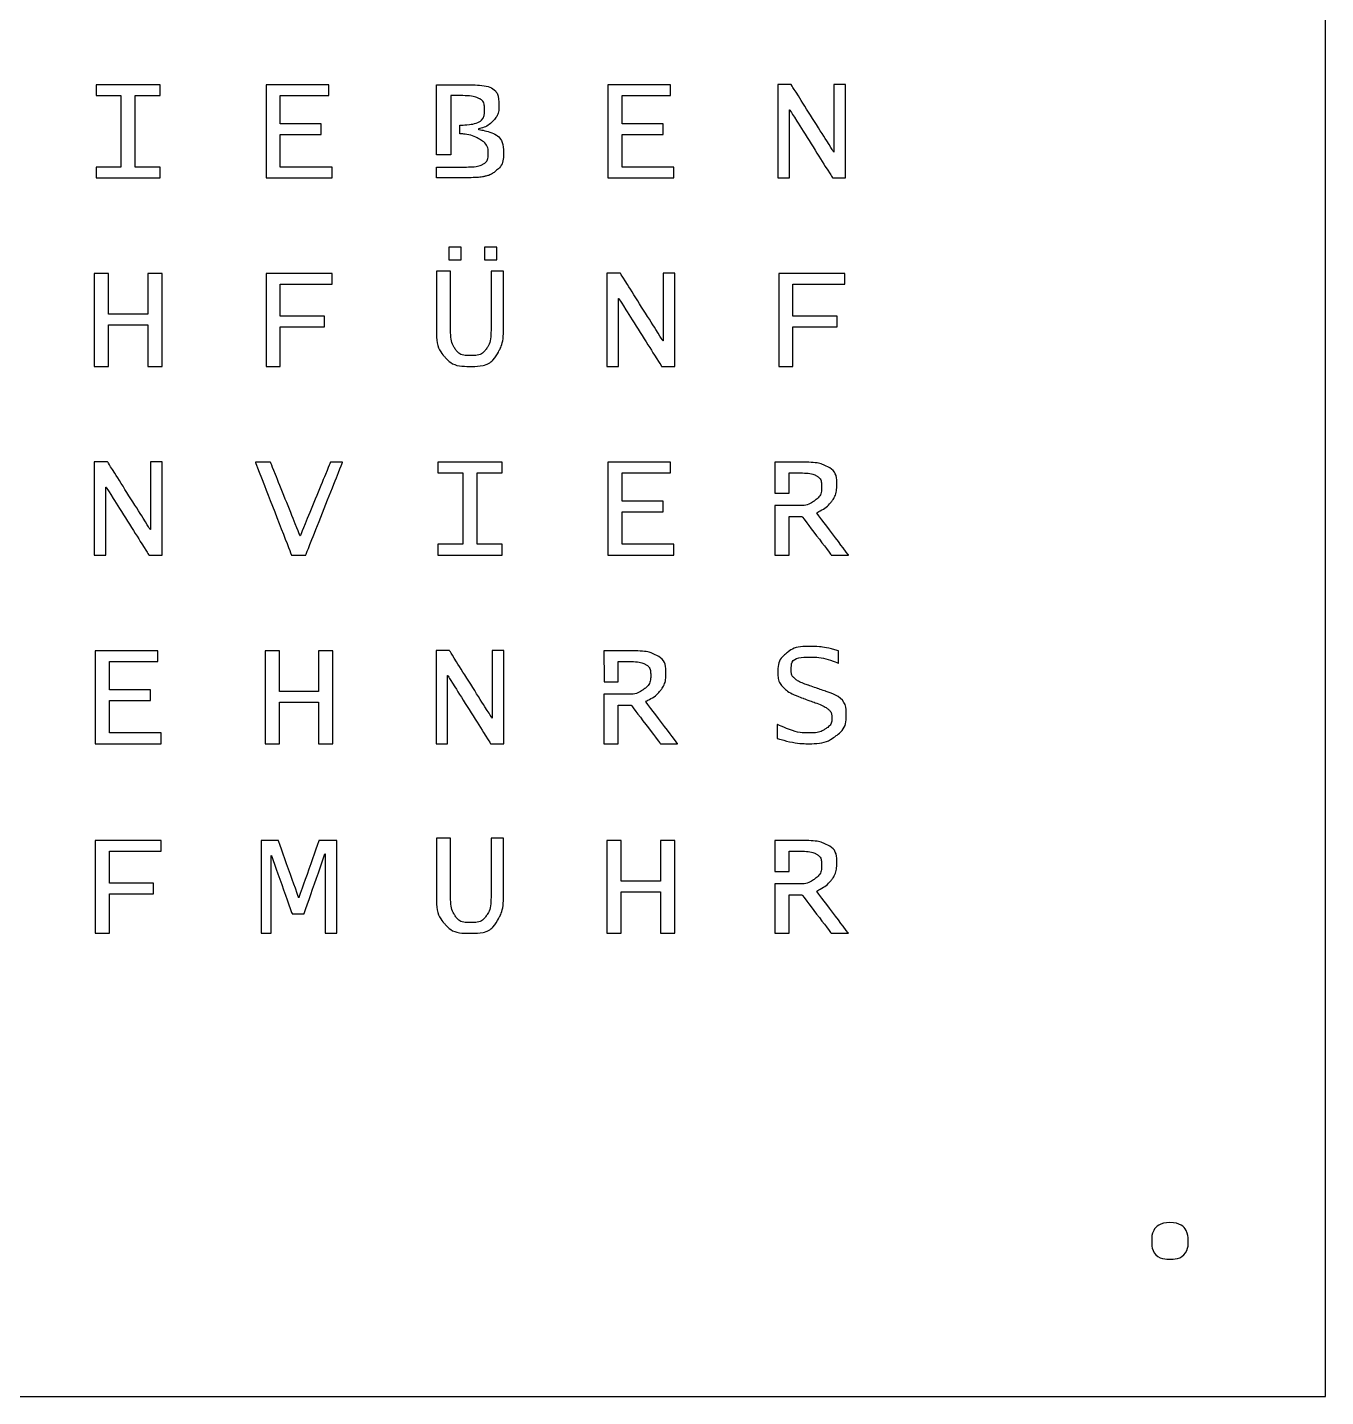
# Model space of a CAD drawing. Header units: centimetres. Extents: x -227 to 223, y -225 to 225.
# Drawn here: x 9.2 to 222.7, y -224.7 to 0.3 of the extents above; entities that cross this region are included whole.
import ezdxf

# ---------------------------------------------------------------- set-up
doc = ezdxf.new("R2010")
doc.units = ezdxf.units.CM
doc.header["$MEASUREMENT"] = 0
doc.layers.add('Ebene 1', color=7, linetype='CONTINUOUS')

msp = doc.modelspace()

# ---------------------------------------------------------------- linework, layer by layer
at = {"layer": 'Ebene 1'}
for points in [[(-227.3273, 225.3096), (-227.3273, 225.3096), (222.6727, 225.3096), (222.6727, 225.3096), (222.6727, 225.3096), (222.6727, 225.3096), (222.6727, -224.6904), (222.6727, -224.6904), (222.6727, -224.6904), (222.6727, -224.6904), (-227.3273, -224.6904), (-227.3273, -224.6904), (-227.3273, -224.6904), (-227.3273, -224.6904), (-227.3273, 225.3096), (-227.3273, 225.3096)], [(20.4945, -24.3954), (20.4945, -24.3954), (20.4945, -22.6347), (20.4945, -22.6347), (20.4945, -22.6347), (20.4945, -22.6347), (24.5961, -22.6347), (24.5961, -22.6347), (24.5961, -22.6347), (24.5961, -22.6347), (24.5961, -10.906), (24.5961, -10.906), (24.5961, -10.906), (24.5961, -10.906), (20.4945, -10.906), (20.4945, -10.906), (20.4945, -10.906), (20.4945, -10.906), (20.4945, -9.1453), (20.4945, -9.1453), (20.4945, -9.1453), (20.4945, -9.1453), (31.0507, -9.1453), (31.0507, -9.1453), (31.0507, -9.1453), (31.0507, -9.1453), (31.0507, -10.906), (31.0507, -10.906), (31.0507, -10.906), (31.0507, -10.906), (26.9491, -10.906), (26.9491, -10.906), (26.9491, -10.906), (26.9491, -10.906), (26.9491, -22.6347), (26.9491, -22.6347), (26.9491, -22.6347), (26.9491, -22.6347), (31.0507, -22.6347), (31.0507, -22.6347), (31.0507, -22.6347), (31.0507, -22.6347), (31.0507, -24.3954), (31.0507, -24.3954), (31.0507, -24.3954), (31.0507, -24.3954), (20.4945, -24.3954), (20.4945, -24.3954)], [(48.4464, -24.3954), (48.4464, -24.3954), (48.4464, -9.1453), (48.4464, -9.1453), (48.4464, -9.1453), (48.4464, -9.1453), (58.7511, -9.1453), (58.7511, -9.1453), (58.7511, -9.1453), (58.7511, -9.1453), (58.7511, -10.906), (58.7511, -10.906), (58.7511, -10.906), (58.7511, -10.906), (50.7873, -10.906), (50.7873, -10.906), (50.7873, -10.906), (50.7873, -10.906), (50.7873, -15.5269), (50.7873, -15.5269), (50.7873, -15.5269), (50.7873, -15.5269), (57.5381, -15.5269), (57.5381, -15.5269), (57.5381, -15.5269), (57.5381, -15.5269), (57.5381, -17.2876), (57.5381, -17.2876), (57.5381, -17.2876), (57.5381, -17.2876), (50.7873, -17.2876), (50.7873, -17.2876), (50.7873, -17.2876), (50.7873, -17.2876), (50.7873, -22.6347), (50.7873, -22.6347), (50.7873, -22.6347), (50.7873, -22.6347), (59.2988, -22.6347), (59.2988, -22.6347), (59.2988, -22.6347), (59.2988, -22.6347), (59.2988, -24.3954), (59.2988, -24.3954), (59.2988, -24.3954), (59.2988, -24.3954), (48.4464, -24.3954), (48.4464, -24.3954)], [(76.4688, -20.6347), (76.4688, -20.6347), (78.8126, -20.6347), (78.8126, -20.6347), (78.8126, -20.6347), (78.8126, -20.6347), (78.8101, -10.906), (78.8101, -10.906), (78.8101, -10.906), (78.8101, -10.906), (79.8995, -10.906), (79.8995, -10.906), (79.8995, -10.906), (81.652, -10.906), (82.8325, -11.0571), (83.4412, -11.3564), (83.4412, -11.3564), (84.0532, -11.6572), (84.3661, -12.2408), (84.3581, -13.1049), (84.3581, -13.1049), (84.3383, -15.2185), (81.6903, -15.7419), (80.4556, -15.7419), (80.4556, -15.7419), (80.4556, -15.7419), (80.3119, -15.7419), (80.3119, -15.7419), (80.3119, -15.7419), (80.3119, -15.7419), (80.3112, -17.2024), (80.3112, -17.2024), (80.3112, -17.2024), (80.3112, -17.2024), (80.4921, -17.2024), (80.4921, -17.2024), (80.4921, -17.2024), (81.4172, -17.2024), (82.7955, -17.6105), (83.5548, -18.0706), (83.5548, -18.0706), (84.5069, -18.6477), (84.9869, -19.4297), (84.9869, -20.4115), (84.9869, -20.4115), (84.9869, -21.2594), (84.6949, -21.8447), (84.1147, -22.16), (84.1147, -22.16), (83.5312, -22.477), (82.4675, -22.6347), (80.9219, -22.6347), (80.9219, -22.6347), (80.9219, -22.6347), (76.4688, -22.6347), (76.4688, -22.6347), (76.4688, -22.6347), (76.4688, -22.6347), (76.4633, -24.3954), (76.4633, -24.3954), (76.4633, -24.3954), (76.4633, -24.3954), (81.0638, -24.3954), (81.0638, -24.3954), (81.0638, -24.3954), (82.5933, -24.3954), (83.7009, -24.3224), (84.3905, -24.1763), (84.3905, -24.1763), (85.0802, -24.0303), (85.6969, -23.7301), (86.2324, -23.2797), (86.2324, -23.2797), (87.0641, -22.5982), (87.4819, -21.6529), (87.4819, -20.448), (87.4819, -20.448), (87.4819, -18.3424), (86.0701, -16.9955), (83.2424, -16.4194), (83.2424, -16.4194), (84.3419, -16.1395), (85.2019, -15.677), (85.8145, -15.0238), (85.8145, -15.0238), (86.4271, -14.3666), (86.7355, -13.5917), (86.7355, -12.687), (86.7355, -12.687), (86.7355, -10.3259), (84.9504, -9.1453), (81.3843, -9.1453), (81.3843, -9.1453), (81.3843, -9.1453), (76.4633, -9.1453), (76.4633, -9.1453), (76.4633, -9.1453), (76.4633, -9.1453), (76.4688, -13.748), (76.4688, -13.748), (76.4688, -13.748), (76.4688, -13.748), (76.4688, -20.6347), (76.4688, -20.6347)], [(104.6465, -24.3954), (104.6465, -24.3954), (104.6465, -9.1453), (104.6465, -9.1453), (104.6465, -9.1453), (104.6465, -9.1453), (114.9512, -9.1453), (114.9512, -9.1453), (114.9512, -9.1453), (114.9512, -9.1453), (114.9512, -10.906), (114.9512, -10.906), (114.9512, -10.906), (114.9512, -10.906), (106.9874, -10.906), (106.9874, -10.906), (106.9874, -10.906), (106.9874, -10.906), (106.9874, -15.5269), (106.9874, -15.5269), (106.9874, -15.5269), (106.9874, -15.5269), (113.7382, -15.5269), (113.7382, -15.5269), (113.7382, -15.5269), (113.7382, -15.5269), (113.7382, -17.2876), (113.7382, -17.2876), (113.7382, -17.2876), (113.7382, -17.2876), (106.9874, -17.2876), (106.9874, -17.2876), (106.9874, -17.2876), (106.9874, -17.2876), (106.9874, -22.6347), (106.9874, -22.6347), (106.9874, -22.6347), (106.9874, -22.6347), (115.4989, -22.6347), (115.4989, -22.6347), (115.4989, -22.6347), (115.4989, -22.6347), (115.4989, -24.3954), (115.4989, -24.3954), (115.4989, -24.3954), (115.4989, -24.3954), (104.6465, -24.3954), (104.6465, -24.3954)], [(132.5984, -24.3954), (132.5984, -24.3954), (132.5984, -9.0966), (132.5984, -9.0966), (132.5984, -9.0966), (132.5984, -9.0966), (134.8095, -9.0966), (134.8095, -9.0966), (134.8095, -9.0966), (134.8095, -9.0966), (141.8077, -20.1883), (141.8077, -20.1883), (141.8077, -20.1883), (141.8077, -20.1883), (141.832, -20.1883), (141.832, -20.1883), (141.832, -20.1883), (141.832, -20.1883), (141.832, -9.0966), (141.832, -9.0966), (141.832, -9.0966), (141.832, -9.0966), (143.7469, -9.0966), (143.7469, -9.0966), (143.7469, -9.0966), (143.7469, -9.0966), (143.7469, -24.3954), (143.7469, -24.3954), (143.7469, -24.3954), (143.7469, -24.3954), (141.5846, -24.3954), (141.5846, -24.3954), (141.5846, -24.3954), (141.5846, -24.3954), (134.5376, -13.2185), (134.5376, -13.2185), (134.5376, -13.2185), (134.5376, -13.2185), (134.5011, -13.2185), (134.5011, -13.2185), (134.5011, -13.2185), (134.5011, -13.2185), (134.5011, -24.3954), (134.5011, -24.3954), (134.5011, -24.3954), (134.5011, -24.3954), (132.5984, -24.3954), (132.5984, -24.3954)], [(78.4897, -37.8775), (78.4897, -37.8775), (78.4897, -35.8206), (78.4897, -35.8206), (78.4897, -35.8206), (78.4897, -35.8206), (80.5466, -35.8206), (80.5466, -35.8206), (80.5466, -35.8206), (80.5466, -35.8206), (80.5466, -37.8775), (80.5466, -37.8775), (80.5466, -37.8775), (80.5466, -37.8775), (78.4897, -37.8775), (78.4897, -37.8775)], [(84.348, -37.8775), (84.348, -37.8775), (84.348, -35.8206), (84.348, -35.8206), (84.348, -35.8206), (84.348, -35.8206), (86.4049, -35.8206), (86.4049, -35.8206), (86.4049, -35.8206), (86.4049, -35.8206), (86.4049, -37.8775), (86.4049, -37.8775), (86.4049, -37.8775), (86.4049, -37.8775), (84.348, -37.8775), (84.348, -37.8775)], [(20.1984, -55.3954), (20.1984, -55.3954), (20.1984, -40.1453), (20.1984, -40.1453), (20.1984, -40.1453), (20.1984, -40.1453), (22.5393, -40.1453), (22.5393, -40.1453), (22.5393, -40.1453), (22.5393, -40.1453), (22.5393, -46.8109), (22.5393, -46.8109), (22.5393, -46.8109), (22.5393, -46.8109), (28.9939, -46.8109), (28.9939, -46.8109), (28.9939, -46.8109), (28.9939, -46.8109), (28.9939, -40.1453), (28.9939, -40.1453), (28.9939, -40.1453), (28.9939, -40.1453), (31.3469, -40.1453), (31.3469, -40.1453), (31.3469, -40.1453), (31.3469, -40.1453), (31.3469, -55.3954), (31.3469, -55.3954), (31.3469, -55.3954), (31.3469, -55.3954), (28.9939, -55.3954), (28.9939, -55.3954), (28.9939, -55.3954), (28.9939, -55.3954), (28.9939, -48.5716), (28.9939, -48.5716), (28.9939, -48.5716), (28.9939, -48.5716), (22.5393, -48.5716), (22.5393, -48.5716), (22.5393, -48.5716), (22.5393, -48.5716), (22.5393, -55.3954), (22.5393, -55.3954), (22.5393, -55.3954), (22.5393, -55.3954), (20.1984, -55.3954), (20.1984, -55.3954)], [(48.4464, -55.3954), (48.4464, -55.3954), (48.4464, -40.1453), (48.4464, -40.1453), (48.4464, -40.1453), (48.4464, -40.1453), (59.2988, -40.1453), (59.2988, -40.1453), (59.2988, -40.1453), (59.2988, -40.1453), (59.2988, -41.906), (59.2988, -41.906), (59.2988, -41.906), (59.2988, -41.906), (50.7873, -41.906), (50.7873, -41.906), (50.7873, -41.906), (50.7873, -41.906), (50.7873, -47.1557), (50.7873, -47.1557), (50.7873, -47.1557), (50.7873, -47.1557), (58.0492, -47.1557), (58.0492, -47.1557), (58.0492, -47.1557), (58.0492, -47.1557), (58.0492, -48.9165), (58.0492, -48.9165), (58.0492, -48.9165), (58.0492, -48.9165), (50.7873, -48.9165), (50.7873, -48.9165), (50.7873, -48.9165), (50.7873, -48.9165), (50.7873, -55.3954), (50.7873, -55.3954), (50.7873, -55.3954), (50.7873, -55.3954), (48.4464, -55.3954), (48.4464, -55.3954)], [(76.4572, -39.7761), (76.4572, -39.7761), (78.7981, -39.7761), (78.7981, -39.7761), (78.7981, -39.7761), (78.7981, -39.7761), (78.7981, -49.0341), (78.7981, -49.0341), (78.7981, -49.0341), (78.7981, -50.6528), (79.0537, -51.8212), (79.5648, -52.5474), (79.5648, -52.5474), (80.076, -53.2736), (80.9036, -53.6347), (82.0436, -53.6347), (82.0436, -53.6347), (83.2485, -53.6347), (84.1167, -53.2736), (84.6482, -52.5474), (84.6482, -52.5474), (85.1797, -51.8212), (85.4434, -50.6325), (85.4434, -48.9773), (85.4434, -48.9773), (85.4434, -48.9773), (85.4434, -39.7761), (85.4434, -39.7761), (85.4434, -39.7761), (85.4434, -39.7761), (87.4881, -39.7761), (87.4881, -39.7761), (87.4881, -39.7761), (87.4881, -39.7761), (87.4881, -48.6324), (87.4881, -48.6324), (87.4881, -48.6324), (87.4881, -50.5433), (87.2609, -51.9145), (86.8105, -52.7462), (86.8105, -52.7462), (85.8531, -54.511), (84.2709, -55.3954), (82.068, -55.3954), (82.068, -55.3954), (80.1572, -55.3954), (78.7453, -54.872), (77.8285, -53.8253), (77.8285, -53.8253), (76.9156, -52.7786), (76.4572, -51.1721), (76.4572, -49.0016), (76.4572, -49.0016), (76.4572, -49.0016), (76.4572, -39.7761), (76.4572, -39.7761)], [(104.4985, -55.3954), (104.4985, -55.3954), (104.4985, -40.0966), (104.4985, -40.0966), (104.4985, -40.0966), (104.4985, -40.0966), (106.7096, -40.0966), (106.7096, -40.0966), (106.7096, -40.0966), (106.7096, -40.0966), (113.7078, -51.1883), (113.7078, -51.1883), (113.7078, -51.1883), (113.7078, -51.1883), (113.7321, -51.1883), (113.7321, -51.1883), (113.7321, -51.1883), (113.7321, -51.1883), (113.7321, -40.0966), (113.7321, -40.0966), (113.7321, -40.0966), (113.7321, -40.0966), (115.647, -40.0966), (115.647, -40.0966), (115.647, -40.0966), (115.647, -40.0966), (115.647, -55.3954), (115.647, -55.3954), (115.647, -55.3954), (115.647, -55.3954), (113.4847, -55.3954), (113.4847, -55.3954), (113.4847, -55.3954), (113.4847, -55.3954), (106.4377, -44.2185), (106.4377, -44.2185), (106.4377, -44.2185), (106.4377, -44.2185), (106.4012, -44.2185), (106.4012, -44.2185), (106.4012, -44.2185), (106.4012, -44.2185), (106.4012, -55.3954), (106.4012, -55.3954), (106.4012, -55.3954), (106.4012, -55.3954), (104.4985, -55.3954), (104.4985, -55.3954)], [(132.7464, -55.3954), (132.7464, -55.3954), (132.7464, -40.1453), (132.7464, -40.1453), (132.7464, -40.1453), (132.7464, -40.1453), (143.5988, -40.1453), (143.5988, -40.1453), (143.5988, -40.1453), (143.5988, -40.1453), (143.5988, -41.906), (143.5988, -41.906), (143.5988, -41.906), (143.5988, -41.906), (135.0873, -41.906), (135.0873, -41.906), (135.0873, -41.906), (135.0873, -41.906), (135.0873, -47.1557), (135.0873, -47.1557), (135.0873, -47.1557), (135.0873, -47.1557), (142.3492, -47.1557), (142.3492, -47.1557), (142.3492, -47.1557), (142.3492, -47.1557), (142.3492, -48.9165), (142.3492, -48.9165), (142.3492, -48.9165), (142.3492, -48.9165), (135.0873, -48.9165), (135.0873, -48.9165), (135.0873, -48.9165), (135.0873, -48.9165), (135.0873, -55.3954), (135.0873, -55.3954), (135.0873, -55.3954), (135.0873, -55.3954), (132.7464, -55.3954), (132.7464, -55.3954)], [(20.1984, -86.3954), (20.1984, -86.3954), (20.1984, -71.0966), (20.1984, -71.0966), (20.1984, -71.0966), (20.1984, -71.0966), (22.4095, -71.0966), (22.4095, -71.0966), (22.4095, -71.0966), (22.4095, -71.0966), (29.4077, -82.1883), (29.4077, -82.1883), (29.4077, -82.1883), (29.4077, -82.1883), (29.432, -82.1883), (29.432, -82.1883), (29.432, -82.1883), (29.432, -82.1883), (29.432, -71.0966), (29.432, -71.0966), (29.432, -71.0966), (29.432, -71.0966), (31.3469, -71.0966), (31.3469, -71.0966), (31.3469, -71.0966), (31.3469, -71.0966), (31.3469, -86.3954), (31.3469, -86.3954), (31.3469, -86.3954), (31.3469, -86.3954), (29.1846, -86.3954), (29.1846, -86.3954), (29.1846, -86.3954), (29.1846, -86.3954), (22.1376, -75.2185), (22.1376, -75.2185), (22.1376, -75.2185), (22.1376, -75.2185), (22.1011, -75.2185), (22.1011, -75.2185), (22.1011, -75.2185), (22.1011, -75.2185), (22.1011, -86.3954), (22.1011, -86.3954), (22.1011, -86.3954), (22.1011, -86.3954), (20.1984, -86.3954), (20.1984, -86.3954)], [(52.6312, -86.3954), (52.6312, -86.3954), (46.7121, -71.1453), (46.7121, -71.1453), (46.7121, -71.1453), (46.7121, -71.1453), (49.1828, -71.1453), (49.1828, -71.1453), (49.1828, -71.1453), (49.1828, -71.1453), (54.0593, -83.2675), (54.0593, -83.2675), (54.0593, -83.2675), (54.0593, -83.2675), (59.0331, -71.1453), (59.0331, -71.1453), (59.0331, -71.1453), (59.0331, -71.1453), (61.0332, -71.1453), (61.0332, -71.1453), (61.0332, -71.1453), (61.0332, -71.1453), (54.9843, -86.3954), (54.9843, -86.3954), (54.9843, -86.3954), (54.9843, -86.3954), (52.6312, -86.3954), (52.6312, -86.3954)], [(76.6945, -86.3954), (76.6945, -86.3954), (76.6945, -84.6347), (76.6945, -84.6347), (76.6945, -84.6347), (76.6945, -84.6347), (80.7961, -84.6347), (80.7961, -84.6347), (80.7961, -84.6347), (80.7961, -84.6347), (80.7961, -72.906), (80.7961, -72.906), (80.7961, -72.906), (80.7961, -72.906), (76.6945, -72.906), (76.6945, -72.906), (76.6945, -72.906), (76.6945, -72.906), (76.6945, -71.1453), (76.6945, -71.1453), (76.6945, -71.1453), (76.6945, -71.1453), (87.2507, -71.1453), (87.2507, -71.1453), (87.2507, -71.1453), (87.2507, -71.1453), (87.2507, -72.906), (87.2507, -72.906), (87.2507, -72.906), (87.2507, -72.906), (83.1491, -72.906), (83.1491, -72.906), (83.1491, -72.906), (83.1491, -72.906), (83.1491, -84.6347), (83.1491, -84.6347), (83.1491, -84.6347), (83.1491, -84.6347), (87.2507, -84.6347), (87.2507, -84.6347), (87.2507, -84.6347), (87.2507, -84.6347), (87.2507, -86.3954), (87.2507, -86.3954), (87.2507, -86.3954), (87.2507, -86.3954), (76.6945, -86.3954), (76.6945, -86.3954)], [(104.6465, -86.3954), (104.6465, -86.3954), (104.6465, -71.1453), (104.6465, -71.1453), (104.6465, -71.1453), (104.6465, -71.1453), (114.9512, -71.1453), (114.9512, -71.1453), (114.9512, -71.1453), (114.9512, -71.1453), (114.9512, -72.906), (114.9512, -72.906), (114.9512, -72.906), (114.9512, -72.906), (106.9874, -72.906), (106.9874, -72.906), (106.9874, -72.906), (106.9874, -72.906), (106.9874, -77.5269), (106.9874, -77.5269), (106.9874, -77.5269), (106.9874, -77.5269), (113.7382, -77.5269), (113.7382, -77.5269), (113.7382, -77.5269), (113.7382, -77.5269), (113.7382, -79.2876), (113.7382, -79.2876), (113.7382, -79.2876), (113.7382, -79.2876), (106.9874, -79.2876), (106.9874, -79.2876), (106.9874, -79.2876), (106.9874, -79.2876), (106.9874, -84.6347), (106.9874, -84.6347), (106.9874, -84.6347), (106.9874, -84.6347), (115.4989, -84.6347), (115.4989, -84.6347), (115.4989, -84.6347), (115.4989, -84.6347), (115.4989, -86.3954), (115.4989, -86.3954), (115.4989, -86.3954), (115.4989, -86.3954), (104.6465, -86.3954), (104.6465, -86.3954)], [(134.4634, -72.906), (134.4634, -72.906), (134.4634, -76.2566), (134.4634, -76.2566), (134.4634, -76.2566), (134.4634, -76.2566), (132.1241, -76.2566), (132.1241, -76.2566), (132.1241, -76.2566), (132.1241, -76.2566), (132.1176, -71.1453), (132.1176, -71.1453), (132.1176, -71.1453), (132.1176, -71.1453), (136.3855, -71.1453), (136.3855, -71.1453), (136.3855, -71.1453), (138.1584, -71.1453), (139.3917, -71.2914), (140.0814, -71.5835), (140.0814, -71.5835), (141.5541, -72.1961), (142.2924, -73.2752), (142.2924, -74.8209), (142.2924, -74.8209), (142.2924, -75.8798), (142.0368, -76.7683), (141.5257, -77.4782), (141.5257, -77.4782), (141.0145, -78.1841), (140.1625, -78.8454), (138.9657, -79.454), (138.9657, -79.454), (138.9657, -79.454), (144.2276, -86.3954), (144.2276, -86.3954), (144.2276, -86.3954), (144.2276, -86.3954), (141.3877, -86.3954), (141.3877, -86.3954), (141.3877, -86.3954), (141.3877, -86.3954), (136.5721, -80.0503), (136.5721, -80.0503), (136.5721, -80.0503), (136.5721, -80.0503), (134.4585, -80.0503), (134.4585, -80.0503), (134.4585, -80.0503), (134.4585, -80.0503), (134.4585, -86.3954), (134.4585, -86.3954), (134.4585, -86.3954), (134.4585, -86.3954), (132.1176, -86.3954), (132.1176, -86.3954), (132.1176, -86.3954), (132.1176, -86.3954), (132.1176, -78.26), (132.1176, -78.26), (132.1176, -78.26), (132.1176, -78.26), (135.6958, -78.2774), (135.6958, -78.2774), (135.6958, -78.2774), (136.9575, -78.2834), (137.9549, -78.0006), (138.6899, -77.4458), (138.6899, -77.4458), (139.4274, -76.8892), (139.7974, -76.1435), (139.7974, -75.1982), (139.7974, -75.1982), (139.7974, -74.3219), (139.5214, -73.7173), (138.9657, -73.3929), (138.9657, -73.3929), (138.41, -73.0684), (137.3874, -72.906), (135.8987, -72.906), (135.8987, -72.906), (135.8987, -72.906), (134.4634, -72.906), (134.4634, -72.906)], [(20.3464, -117.3954), (20.3464, -117.3954), (20.3464, -102.1453), (20.3464, -102.1453), (20.3464, -102.1453), (20.3464, -102.1453), (30.6511, -102.1453), (30.6511, -102.1453), (30.6511, -102.1453), (30.6511, -102.1453), (30.6511, -103.906), (30.6511, -103.906), (30.6511, -103.906), (30.6511, -103.906), (22.6873, -103.906), (22.6873, -103.906), (22.6873, -103.906), (22.6873, -103.906), (22.6873, -108.5269), (22.6873, -108.5269), (22.6873, -108.5269), (22.6873, -108.5269), (29.4381, -108.5269), (29.4381, -108.5269), (29.4381, -108.5269), (29.4381, -108.5269), (29.4381, -110.2876), (29.4381, -110.2876), (29.4381, -110.2876), (29.4381, -110.2876), (22.6873, -110.2876), (22.6873, -110.2876), (22.6873, -110.2876), (22.6873, -110.2876), (22.6873, -115.6347), (22.6873, -115.6347), (22.6873, -115.6347), (22.6873, -115.6347), (31.1988, -115.6347), (31.1988, -115.6347), (31.1988, -115.6347), (31.1988, -115.6347), (31.1988, -117.3954), (31.1988, -117.3954), (31.1988, -117.3954), (31.1988, -117.3954), (20.3464, -117.3954), (20.3464, -117.3954)], [(48.2984, -117.3954), (48.2984, -117.3954), (48.2984, -102.1453), (48.2984, -102.1453), (48.2984, -102.1453), (48.2984, -102.1453), (50.6393, -102.1453), (50.6393, -102.1453), (50.6393, -102.1453), (50.6393, -102.1453), (50.6393, -108.8109), (50.6393, -108.8109), (50.6393, -108.8109), (50.6393, -108.8109), (57.0939, -108.8109), (57.0939, -108.8109), (57.0939, -108.8109), (57.0939, -108.8109), (57.0939, -102.1453), (57.0939, -102.1453), (57.0939, -102.1453), (57.0939, -102.1453), (59.4469, -102.1453), (59.4469, -102.1453), (59.4469, -102.1453), (59.4469, -102.1453), (59.4469, -117.3954), (59.4469, -117.3954), (59.4469, -117.3954), (59.4469, -117.3954), (57.0939, -117.3954), (57.0939, -117.3954), (57.0939, -117.3954), (57.0939, -117.3954), (57.0939, -110.5716), (57.0939, -110.5716), (57.0939, -110.5716), (57.0939, -110.5716), (50.6393, -110.5716), (50.6393, -110.5716), (50.6393, -110.5716), (50.6393, -110.5716), (50.6393, -117.3954), (50.6393, -117.3954), (50.6393, -117.3954), (50.6393, -117.3954), (48.2984, -117.3954), (48.2984, -117.3954)], [(76.3984, -117.3954), (76.3984, -117.3954), (76.3984, -102.0966), (76.3984, -102.0966), (76.3984, -102.0966), (76.3984, -102.0966), (78.6095, -102.0966), (78.6095, -102.0966), (78.6095, -102.0966), (78.6095, -102.0966), (85.6077, -113.1883), (85.6077, -113.1883), (85.6077, -113.1883), (85.6077, -113.1883), (85.632, -113.1883), (85.632, -113.1883), (85.632, -113.1883), (85.632, -113.1883), (85.632, -102.0966), (85.632, -102.0966), (85.632, -102.0966), (85.632, -102.0966), (87.5469, -102.0966), (87.5469, -102.0966), (87.5469, -102.0966), (87.5469, -102.0966), (87.5469, -117.3954), (87.5469, -117.3954), (87.5469, -117.3954), (87.5469, -117.3954), (85.3846, -117.3954), (85.3846, -117.3954), (85.3846, -117.3954), (85.3846, -117.3954), (78.3376, -106.2185), (78.3376, -106.2185), (78.3376, -106.2185), (78.3376, -106.2185), (78.3011, -106.2185), (78.3011, -106.2185), (78.3011, -106.2185), (78.3011, -106.2185), (78.3011, -117.3954), (78.3011, -117.3954), (78.3011, -117.3954), (78.3011, -117.3954), (76.3984, -117.3954), (76.3984, -117.3954)], [(106.3635, -103.906), (106.3635, -103.906), (106.3635, -107.2566), (106.3635, -107.2566), (106.3635, -107.2566), (106.3635, -107.2566), (104.0242, -107.2566), (104.0242, -107.2566), (104.0242, -107.2566), (104.0242, -107.2566), (104.0177, -102.1453), (104.0177, -102.1453), (104.0177, -102.1453), (104.0177, -102.1453), (108.2856, -102.1453), (108.2856, -102.1453), (108.2856, -102.1453), (110.0585, -102.1453), (111.2918, -102.2914), (111.9815, -102.5835), (111.9815, -102.5835), (113.4542, -103.1961), (114.1925, -104.2752), (114.1925, -105.8209), (114.1925, -105.8209), (114.1925, -106.8798), (113.9369, -107.7683), (113.4258, -108.4782), (113.4258, -108.4782), (112.9146, -109.1841), (112.0626, -109.8454), (110.8658, -110.454), (110.8658, -110.454), (110.8658, -110.454), (116.1277, -117.3954), (116.1277, -117.3954), (116.1277, -117.3954), (116.1277, -117.3954), (113.2878, -117.3954), (113.2878, -117.3954), (113.2878, -117.3954), (113.2878, -117.3954), (108.4722, -111.0503), (108.4722, -111.0503), (108.4722, -111.0503), (108.4722, -111.0503), (106.3586, -111.0503), (106.3586, -111.0503), (106.3586, -111.0503), (106.3586, -111.0503), (106.3586, -117.3954), (106.3586, -117.3954), (106.3586, -117.3954), (106.3586, -117.3954), (104.0177, -117.3954), (104.0177, -117.3954), (104.0177, -117.3954), (104.0177, -117.3954), (104.0177, -109.26), (104.0177, -109.26), (104.0177, -109.26), (104.0177, -109.26), (107.5959, -109.2774), (107.5959, -109.2774), (107.5959, -109.2774), (108.8576, -109.2834), (109.855, -109.0006), (110.59, -108.4458), (110.59, -108.4458), (111.3275, -107.8892), (111.6975, -107.1435), (111.6975, -106.1982), (111.6975, -106.1982), (111.6975, -105.3219), (111.4215, -104.7173), (110.8658, -104.3929), (110.8658, -104.3929), (110.3101, -104.0684), (109.2875, -103.906), (107.7988, -103.906), (107.7988, -103.906), (107.7988, -103.906), (106.3635, -103.906), (106.3635, -103.906)], [(142.5663, -102.1331), (142.5663, -102.1331), (142.5663, -104.1657), (142.5663, -104.1657), (142.5663, -104.1657), (140.8462, -103.5003), (139.3167, -103.1677), (137.9779, -103.1677), (137.9779, -103.1677), (135.8602, -103.1677), (134.8013, -103.8817), (134.8013, -105.3057), (134.8013, -105.3057), (134.8013, -105.8858), (135.0001, -106.3483), (135.3977, -106.7013), (135.3977, -106.7013), (135.7912, -107.0542), (136.5255, -107.4193), (137.5966, -107.7885), (137.5966, -107.7885), (137.5966, -107.7885), (139.0936, -108.3119), (139.0936, -108.3119), (139.0936, -108.3119), (139.0936, -108.3119), (140.5176, -108.8028), (140.5176, -108.8028), (140.5176, -108.8028), (142.7286, -109.5776), (143.8361, -110.8921), (143.8361, -112.7461), (143.8361, -112.7461), (143.8361, -114.1579), (143.2722, -115.2858), (142.1444, -116.1296), (142.1444, -116.1296), (141.0125, -116.9735), (139.5033, -117.3954), (137.6087, -117.3954), (137.6087, -117.3954), (136.2943, -117.3954), (134.5944, -117.1155), (132.5091, -116.5515), (132.5091, -116.5515), (132.5091, -116.5515), (132.5091, -114.231), (132.5091, -114.231), (132.5091, -114.231), (134.5863, -115.1681), (136.3105, -115.6347), (137.6777, -115.6347), (137.6777, -115.6347), (138.838, -115.6347), (139.7589, -115.4075), (140.4486, -114.9531), (140.4486, -114.9531), (141.1383, -114.4947), (141.4831, -113.8861), (141.4831, -113.1153), (141.4831, -113.1153), (141.4831, -112.5311), (141.2803, -112.0646), (140.8705, -111.7238), (140.8705, -111.7238), (140.4608, -111.383), (139.621, -110.9813), (138.343, -110.5107), (138.343, -110.5107), (138.343, -110.5107), (136.777, -109.9428), (136.777, -109.9428), (136.777, -109.9428), (135.2151, -109.3626), (134.1319, -108.7703), (133.5234, -108.1577), (133.5234, -108.1577), (132.9189, -107.5492), (132.6146, -106.7378), (132.6146, -105.7235), (132.6146, -105.7235), (132.6146, -104.3523), (133.0812, -103.2894), (134.0102, -102.5348), (134.0102, -102.5348), (134.9433, -101.7842), (136.2537, -101.4069), (137.9414, -101.4069), (137.9414, -101.4069), (139.3126, -101.4069), (140.8543, -101.6504), (142.5663, -102.1331)], [(20.3464, -148.5603), (20.3464, -148.5603), (20.3464, -133.3102), (20.3464, -133.3102), (20.3464, -133.3102), (20.3464, -133.3102), (31.1988, -133.3102), (31.1988, -133.3102), (31.1988, -133.3102), (31.1988, -133.3102), (31.1988, -135.0709), (31.1988, -135.0709), (31.1988, -135.0709), (31.1988, -135.0709), (22.6873, -135.0709), (22.6873, -135.0709), (22.6873, -135.0709), (22.6873, -135.0709), (22.6873, -140.3206), (22.6873, -140.3206), (22.6873, -140.3206), (22.6873, -140.3206), (29.9492, -140.3206), (29.9492, -140.3206), (29.9492, -140.3206), (29.9492, -140.3206), (29.9492, -142.0814), (29.9492, -142.0814), (29.9492, -142.0814), (29.9492, -142.0814), (22.6873, -142.0814), (22.6873, -142.0814), (22.6873, -142.0814), (22.6873, -142.0814), (22.6873, -148.5603), (22.6873, -148.5603), (22.6873, -148.5603), (22.6873, -148.5603), (20.3464, -148.5603), (20.3464, -148.5603)], [(47.6615, -148.5603), (47.6615, -148.5603), (47.6615, -133.3102), (47.6615, -133.3102), (47.6615, -133.3102), (47.6615, -133.3102), (50.477, -133.3102), (50.477, -133.3102), (50.477, -133.3102), (50.477, -133.3102), (53.828, -142.7021), (53.828, -142.7021), (53.828, -142.7021), (53.828, -142.7021), (53.8524, -142.7021), (53.8524, -142.7021), (53.8524, -142.7021), (53.8524, -142.7021), (57.1466, -133.3102), (57.1466, -133.3102), (57.1466, -133.3102), (57.1466, -133.3102), (60.0838, -133.3102), (60.0838, -133.3102), (60.0838, -133.3102), (60.0838, -133.3102), (60.0838, -148.5603), (60.0838, -148.5603), (60.0838, -148.5603), (60.0838, -148.5603), (58.169, -148.5603), (58.169, -148.5603), (58.169, -148.5603), (58.169, -148.5603), (58.169, -135.4726), (58.169, -135.4726), (58.169, -135.4726), (58.169, -135.4726), (58.1446, -135.4726), (58.1446, -135.4726), (58.1446, -135.4726), (58.1446, -135.4726), (54.7084, -145.3391), (54.7084, -145.3391), (54.7084, -145.3391), (54.7084, -145.3391), (52.7367, -145.3391), (52.7367, -145.3391), (52.7367, -145.3391), (52.7367, -145.3391), (49.3126, -135.7485), (49.3126, -135.7485), (49.3126, -135.7485), (49.3126, -135.7485), (49.2883, -135.7485), (49.2883, -135.7485), (49.2883, -135.7485), (49.2883, -135.7485), (49.2883, -148.5603), (49.2883, -148.5603), (49.2883, -148.5603), (49.2883, -148.5603), (47.6615, -148.5603), (47.6615, -148.5603)], [(76.4572, -132.941), (76.4572, -132.941), (78.7981, -132.941), (78.7981, -132.941), (78.7981, -132.941), (78.7981, -132.941), (78.7981, -142.199), (78.7981, -142.199), (78.7981, -142.199), (78.7981, -143.8177), (79.0537, -144.9861), (79.5648, -145.7123), (79.5648, -145.7123), (80.076, -146.4385), (80.9036, -146.7996), (82.0436, -146.7996), (82.0436, -146.7996), (83.2485, -146.7996), (84.1167, -146.4385), (84.6482, -145.7123), (84.6482, -145.7123), (85.1797, -144.9861), (85.4434, -143.7974), (85.4434, -142.1422), (85.4434, -142.1422), (85.4434, -142.1422), (85.4434, -132.941), (85.4434, -132.941), (85.4434, -132.941), (85.4434, -132.941), (87.4881, -132.941), (87.4881, -132.941), (87.4881, -132.941), (87.4881, -132.941), (87.4881, -141.7973), (87.4881, -141.7973), (87.4881, -141.7973), (87.4881, -143.7082), (87.2609, -145.0794), (86.8105, -145.9111), (86.8105, -145.9111), (85.8531, -147.6759), (84.2709, -148.5603), (82.068, -148.5603), (82.068, -148.5603), (80.1572, -148.5603), (78.7453, -148.0369), (77.8285, -146.9902), (77.8285, -146.9902), (76.9156, -145.9435), (76.4572, -144.337), (76.4572, -142.1665), (76.4572, -142.1665), (76.4572, -142.1665), (76.4572, -132.941), (76.4572, -132.941)], [(104.4985, -148.5603), (104.4985, -148.5603), (104.4985, -133.3102), (104.4985, -133.3102), (104.4985, -133.3102), (104.4985, -133.3102), (106.8394, -133.3102), (106.8394, -133.3102), (106.8394, -133.3102), (106.8394, -133.3102), (106.8394, -139.9758), (106.8394, -139.9758), (106.8394, -139.9758), (106.8394, -139.9758), (113.294, -139.9758), (113.294, -139.9758), (113.294, -139.9758), (113.294, -139.9758), (113.294, -133.3102), (113.294, -133.3102), (113.294, -133.3102), (113.294, -133.3102), (115.647, -133.3102), (115.647, -133.3102), (115.647, -133.3102), (115.647, -133.3102), (115.647, -148.5603), (115.647, -148.5603), (115.647, -148.5603), (115.647, -148.5603), (113.294, -148.5603), (113.294, -148.5603), (113.294, -148.5603), (113.294, -148.5603), (113.294, -141.7365), (113.294, -141.7365), (113.294, -141.7365), (113.294, -141.7365), (106.8394, -141.7365), (106.8394, -141.7365), (106.8394, -141.7365), (106.8394, -141.7365), (106.8394, -148.5603), (106.8394, -148.5603), (106.8394, -148.5603), (106.8394, -148.5603), (104.4985, -148.5603), (104.4985, -148.5603)], [(134.4634, -135.0709), (134.4634, -135.0709), (134.4634, -138.4215), (134.4634, -138.4215), (134.4634, -138.4215), (134.4634, -138.4215), (132.1241, -138.4215), (132.1241, -138.4215), (132.1241, -138.4215), (132.1241, -138.4215), (132.1176, -133.3102), (132.1176, -133.3102), (132.1176, -133.3102), (132.1176, -133.3102), (136.3855, -133.3102), (136.3855, -133.3102), (136.3855, -133.3102), (138.1584, -133.3102), (139.3917, -133.4563), (140.0814, -133.7484), (140.0814, -133.7484), (141.5541, -134.361), (142.2924, -135.4401), (142.2924, -136.9858), (142.2924, -136.9858), (142.2924, -138.0447), (142.0368, -138.9332), (141.5257, -139.6431), (141.5257, -139.6431), (141.0145, -140.349), (140.1625, -141.0103), (138.9657, -141.6189), (138.9657, -141.6189), (138.9657, -141.6189), (144.2276, -148.5603), (144.2276, -148.5603), (144.2276, -148.5603), (144.2276, -148.5603), (141.3877, -148.5603), (141.3877, -148.5603), (141.3877, -148.5603), (141.3877, -148.5603), (136.5721, -142.2152), (136.5721, -142.2152), (136.5721, -142.2152), (136.5721, -142.2152), (134.4585, -142.2152), (134.4585, -142.2152), (134.4585, -142.2152), (134.4585, -142.2152), (134.4585, -148.5603), (134.4585, -148.5603), (134.4585, -148.5603), (134.4585, -148.5603), (132.1176, -148.5603), (132.1176, -148.5603), (132.1176, -148.5603), (132.1176, -148.5603), (132.1176, -140.4249), (132.1176, -140.4249), (132.1176, -140.4249), (132.1176, -140.4249), (135.6958, -140.4423), (135.6958, -140.4423), (135.6958, -140.4423), (136.9575, -140.4483), (137.9549, -140.1655), (138.6899, -139.6107), (138.6899, -139.6107), (139.4274, -139.0541), (139.7974, -138.3084), (139.7974, -137.3631), (139.7974, -137.3631), (139.7974, -136.4868), (139.5214, -135.8822), (138.9657, -135.5578), (138.9657, -135.5578), (138.41, -135.2333), (137.3874, -135.0709), (135.8987, -135.0709), (135.8987, -135.0709), (135.8987, -135.0709), (134.4634, -135.0709), (134.4634, -135.0709)], [(197.0727, -196.0904), (198.725, -196.0904), (200.0727, -197.438), (200.0727, -199.0904), (200.0727, -199.0904), (200.0727, -200.7428), (198.725, -202.0904), (197.0727, -202.0904), (197.0727, -202.0904), (195.4204, -202.0904), (194.0727, -200.7428), (194.0727, -199.0904), (194.0727, -199.0904), (194.0727, -197.438), (195.4204, -196.0904), (197.0727, -196.0904)]]:
    msp.add_open_spline(points, degree=3, dxfattribs=at)

doc.saveas('drawing.dxf')
